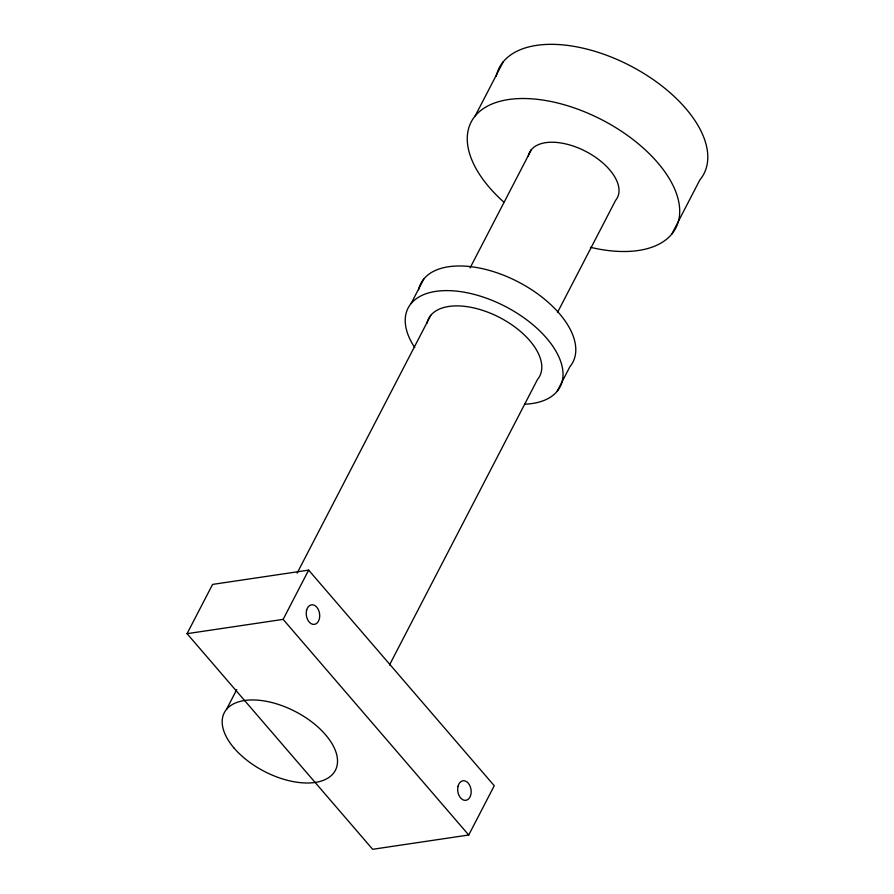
<?xml version="1.0" encoding="UTF-8"?>
<svg xmlns="http://www.w3.org/2000/svg" width="894" height="894" viewBox="0 0 894 894"><rect width="100%" height="100%" fill="white"/><g stroke="black" fill="none" stroke-linecap="round" stroke-linejoin="round"><path stroke-width="1.34" d="M187.058 633.667L212.582 584.408L308.653 570.126L494.259 785.748L468.724 835.007L372.664 849.3L187.058 633.667L283.13 619.374L308.653 570.126M475.195 115.907L503.277 61.731M411.106 303.513L423.868 278.883M226.495 709.4L236.776 689.565M297.154 573.088L430.763 315.336M470.076 267.909L531.36 149.689M557.521 312.408L615.608 200.357A49.394 26.608 27.4 0 0 585.123 151.075A49.394 26.608 27.4 0 0 528.32 155.936M389.493 664.991L537.473 379.514A62.569 33.704 27.4 0 0 498.852 317.091A62.569 33.704 27.4 0 0 426.919 323.248M557.13 391.326L569.903 366.696A85.612 46.13 27.4 0 0 517.045 281.297A85.612 46.13 27.4 0 0 418.604 289.712M671.774 234.127L699.857 179.94A115.248 62.099 27.4 0 0 628.717 64.971A115.248 62.099 27.4 0 0 496.192 76.314M283.13 619.374L468.724 835.007M414.738 347.587A85.612 46.13 27.4 0 1 445.581 290.606A85.612 46.13 27.4 0 1 552.458 345.721A85.612 46.13 27.4 0 1 524.499 404.2M503.735 202.022A115.248 62.099 27.4 0 1 511.491 99.156A115.248 62.099 27.4 0 1 671.673 182.812A115.248 62.099 27.4 0 1 590.442 247.303M234.228 748.267A62.569 33.704 27.4 0 0 333.216 773.567A62.569 33.704 27.4 0 0 272.134 702.606A62.569 33.704 27.4 0 0 234.228 748.267M306.597 610.256A9.879 6.671 81.5 0 0 314.196 624.392A9.879 6.671 81.5 0 0 318.108 609.127A9.879 6.671 81.5 0 0 306.597 610.256M458.052 786.206A9.879 6.671 81.5 0 0 465.651 800.342A9.879 6.671 81.5 0 0 469.562 785.077A9.879 6.671 81.5 0 0 458.052 786.206"/></g></svg>
